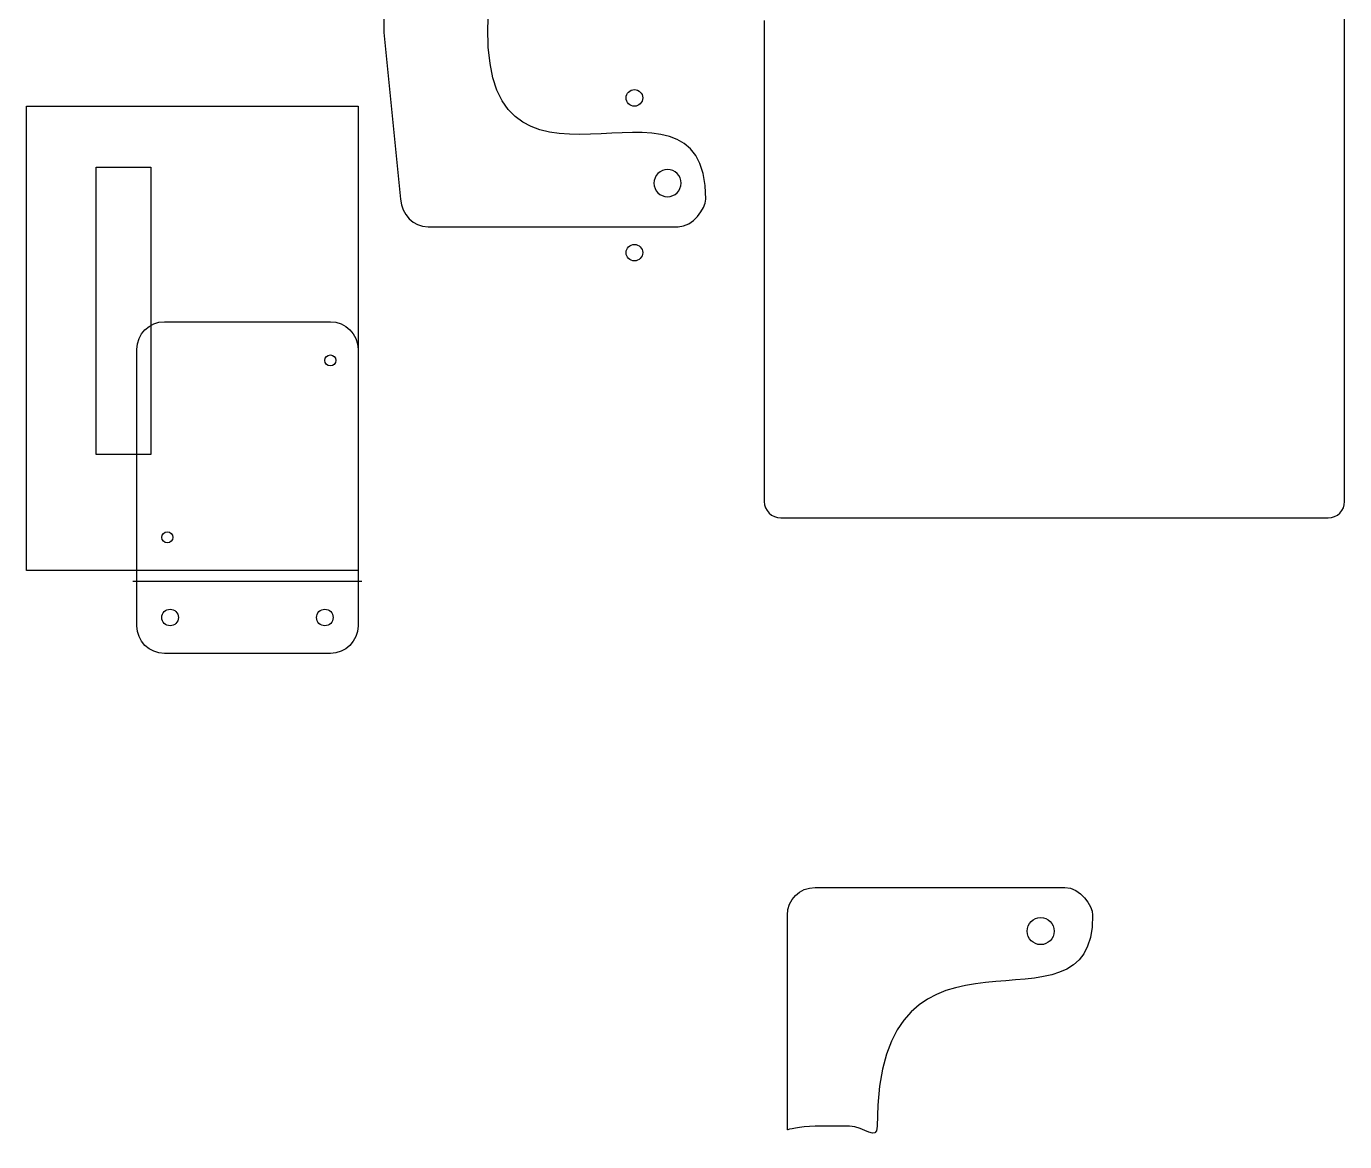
# Model space of a CAD drawing. Extents: x 129 to 1460, y 161 to 617.
# Drawn here: x 255.2 to 493.7, y 160.5 to 362.3 of the extents above; entities that cross this region are included whole.
import ezdxf

# ---------------------------------------------------------------- set-up
doc = ezdxf.new("R2010")
doc.units = 0
doc.layers.add('Layer_1', color=7, linetype='CONTINUOUS')

msp = doc.modelspace()

# ---------------------------------------------------------------- linework, layer by layer
at = {"layer": 'Layer_1', "color": 7}
for p, q in [((319.847214, 369.88526), (319.847214, 361.204722)), ((388.654177, 363.363282), (388.654177, 276.363332)), ((493.65408, 276.363332), (493.65408, 364.363187)), ((319.847214, 361.204722), (322.847208, 331.031199)), ((365.160278, 350.847661), (365.160278, 350.847661)), ((373.604115, 333.925932), (373.604115, 333.925932)), ((327.847283, 326.031124), (373.061823, 326.031124)), ((365.160278, 322.847575), (365.160278, 322.847575)), ((280.160281, 308.847626), (310.160306, 308.847626)), ((280.160281, 308.847626), (280.160281, 308.847626)), ((275.160291, 253.847627), (275.160291, 303.847625)), ((315.160296, 303.847625), (315.160296, 253.847627)), ((309.160305, 301.847632), (309.160305, 301.847632)), ((309.160308, 301.847632), (309.160308, 301.847632)), ((391.653889, 273.363056), (490.653804, 273.363056)), ((279.660294, 269.847636), (279.660294, 269.847636)), ((279.660296, 269.847636), (279.660296, 269.847636)), ((282.660231, 255.347626), (282.660231, 255.347626)), ((310.660316, 255.347626), (310.660316, 255.347626)), ((310.160306, 248.847626), (280.160281, 248.847626))]:
    msp.add_line(p, q, dxfattribs=at)
at = {"layer": 'Layer_1', "color": 1}
for p, q in [((255.160303, 263.847631), (255.160303, 347.84763)), ((255.160303, 347.84763), (315.160293, 347.84763)), ((315.160293, 347.84763), (315.160293, 263.847631)), ((267.787264, 284.81271), (267.787264, 336.822235)), ((267.787264, 336.822235), (277.665042, 336.822235)), ((277.665042, 336.822235), (277.665042, 284.81271)), ((277.665042, 284.81271), (267.787264, 284.81271)), ((315.160293, 263.847631), (255.160303, 263.847631)), ((315.873384, 261.84763), (274.4472, 261.84763)), ((397.847086, 206.516769), (443.061993, 206.516769)), ((397.847086, 206.516769), (397.847086, 206.516769)), ((392.847096, 162.662315), (392.847096, 201.516779)), ((441.103935, 198.621763), (441.103935, 198.621763)), ((404.061986, 163.306769), (397.847086, 163.306769))]:
    msp.add_line(p, q, dxfattribs=at)
at = {"layer": 'Layer_1', "color": 7}
for points in [[(378.061897, 331.031199), (378.130534, 359.617727), (335.475608, 322.146058), (338.847063, 365.804614)], [(363.660278, 349.347678), (363.660287, 350.176098), (364.331857, 350.84766), (365.160278, 350.847661)], [(365.160278, 350.847661), (365.988698, 350.84766), (366.660268, 350.176098), (366.660278, 349.347678)], [(364.099614, 348.28701), (363.818309, 348.568317), (363.660275, 348.949851), (363.660278, 349.347678)], [(365.160278, 347.847667), (364.762451, 347.847667), (364.380919, 348.005703), (364.099614, 348.28701)], [(366.220942, 348.28701), (365.939637, 348.005703), (365.558104, 347.847667), (365.160278, 347.847667)], [(366.660278, 349.347678), (366.660281, 348.949851), (366.502247, 348.568317), (366.220942, 348.28701)], [(371.154116, 336.375934), (370.504336, 336.375934), (369.881168, 336.11781), (369.421704, 335.658345)], [(372.886528, 335.658345), (372.427064, 336.11781), (371.803897, 336.375934), (371.154116, 336.375934)], [(369.421704, 335.658345), (368.96224, 335.19888), (368.704116, 334.575713), (368.704117, 333.925932)], [(368.704117, 333.925932), (368.704117, 332.572835), (369.801019, 331.475933), (371.154116, 331.475933)], [(371.154116, 331.475933), (372.507213, 331.475933), (373.604115, 332.572835), (373.604115, 333.925932)], [(373.604115, 333.925932), (373.604116, 334.575713), (373.345992, 335.19888), (372.886528, 335.658345)], [(322.847208, 331.031199), (323.121274, 328.274796), (325.0773, 326.031124), (327.847283, 326.031124)], [(373.061823, 326.031124), (375.831834, 326.031124), (378.042847, 329.337298), (378.061897, 331.031199)], [(363.660278, 321.347581), (363.660281, 322.176006), (364.331853, 322.847575), (365.160278, 322.847575)], [(365.160278, 322.847575), (365.988703, 322.847575), (366.660274, 322.176006), (366.660278, 321.347581)], [(365.160278, 319.847581), (364.331851, 319.847582), (363.660278, 320.519154), (363.660278, 321.347581)], [(366.660278, 321.347581), (366.660278, 320.519154), (365.988705, 319.847582), (365.160278, 319.847581)], [(275.160291, 303.847625), (275.160291, 306.617625), (277.390298, 308.847626), (280.160281, 308.847626)], [(310.160306, 308.847626), (312.930289, 308.847626), (315.160296, 306.617625), (315.160296, 303.847625)], [(309.160305, 301.847632), (309.160306, 302.399915), (309.60802, 302.847628), (310.160303, 302.84763)], [(310.160303, 300.847631), (309.608019, 300.847632), (309.160305, 301.295347), (309.160305, 301.847632)], [(310.160306, 300.847631), (309.608022, 300.847632), (309.160307, 301.295347), (309.160308, 301.847632)], [(309.160308, 301.847632), (309.160309, 302.399915), (309.608023, 302.847628), (310.160306, 302.84763)], [(310.160303, 302.84763), (310.712586, 302.847628), (311.1603, 302.399915), (311.160301, 301.847632)], [(311.160301, 301.847632), (311.160302, 301.295347), (310.712587, 300.847632), (310.160303, 300.847631)], [(310.160306, 302.84763), (310.712589, 302.847628), (311.160303, 302.399915), (311.160304, 301.847632)], [(311.160304, 301.847632), (311.160304, 301.295347), (310.71259, 300.847632), (310.160306, 300.847631)], [(388.654177, 276.363332), (388.654177, 274.701325), (389.991882, 273.363056), (391.653889, 273.363056)], [(490.653804, 273.363056), (492.31581, 273.363056), (493.65408, 274.701325), (493.65408, 276.363332)], [(279.660294, 269.847636), (279.660293, 270.399921), (280.108007, 270.847636), (280.660292, 270.847637)], [(280.660292, 268.847638), (280.108008, 268.847639), (279.660295, 269.295353), (279.660294, 269.847636)], [(279.660296, 269.847636), (279.660296, 270.399921), (280.10801, 270.847636), (280.660294, 270.847637)], [(280.660294, 268.847638), (280.108011, 268.847639), (279.660297, 269.295353), (279.660296, 269.847636)], [(280.660292, 270.847637), (281.212576, 270.847636), (281.66029, 270.399921), (281.66029, 269.847636)], [(281.66029, 269.847636), (281.660288, 269.295353), (281.212575, 268.847639), (280.660292, 268.847638)], [(280.660294, 270.847637), (281.212579, 270.847636), (281.660293, 270.399921), (281.660292, 269.847636)], [(281.660292, 269.847636), (281.660291, 269.295353), (281.212578, 268.847639), (280.660294, 268.847638)], [(279.660237, 255.347626), (279.660237, 256.176053), (280.33181, 256.847626), (281.160237, 256.847626)], [(281.160237, 253.847626), (280.33181, 253.847626), (279.660237, 254.519199), (279.660237, 255.347626)], [(281.160237, 256.847626), (281.988662, 256.847622), (282.660231, 256.176051), (282.660231, 255.347626)], [(282.660231, 255.347626), (282.660231, 254.519201), (281.988662, 253.847629), (281.160237, 253.847626)], [(307.660322, 255.347626), (307.660322, 255.745452), (307.818359, 256.126985), (308.099666, 256.40829)], [(308.099666, 254.286962), (307.818359, 254.568267), (307.660322, 254.949799), (307.660322, 255.347626)], [(308.099666, 256.40829), (308.380973, 256.689595), (308.762507, 256.847629), (309.160333, 256.847626)], [(309.160333, 256.847626), (309.988754, 256.847616), (310.660316, 256.176046), (310.660316, 255.347626)], [(310.660316, 255.347626), (310.660316, 254.519205), (309.988754, 253.847635), (309.160333, 253.847626)], [(280.160281, 248.847626), (277.390298, 248.847626), (275.160291, 251.077626), (275.160291, 253.847627)], [(309.160333, 253.847626), (308.762507, 253.847623), (308.380973, 254.005657), (308.099666, 254.286962)], [(315.160296, 253.847627), (315.160296, 251.077626), (312.930289, 248.847626), (310.160306, 248.847626)]]:
    msp.add_open_spline(points, degree=3, dxfattribs=at)
at = {"layer": 'Layer_1', "color": 1}
for points in [[(392.847096, 201.516779), (392.847096, 204.286773), (395.077103, 206.516769), (397.847086, 206.516769)], [(448.061983, 201.516779), (448.340198, 176.756055), (409.142071, 206.516769), (409.061976, 163.306758)], [(443.061993, 206.516769), (445.832004, 206.516769), (448.042933, 203.21068), (448.061983, 201.516779)], [(436.203937, 198.621763), (436.203937, 199.974861), (437.300839, 201.071762), (438.653936, 201.071763)], [(438.653936, 201.071763), (440.007033, 201.071762), (441.103935, 199.974861), (441.103935, 198.621763)], [(438.653936, 196.171764), (437.300839, 196.171765), (436.203937, 197.268666), (436.203937, 198.621763)], [(441.103935, 198.621763), (441.103935, 197.268666), (440.007033, 196.171765), (438.653936, 196.171764)], [(397.847086, 163.306769), (395.077103, 163.306769), (392.847096, 162.662315), (392.847096, 162.662315)], [(409.061976, 163.306758), (409.056896, 160.536769), (406.831998, 163.306769), (404.061986, 163.306769)]]:
    msp.add_open_spline(points, degree=3, dxfattribs=at)

doc.saveas('drawing.dxf')
